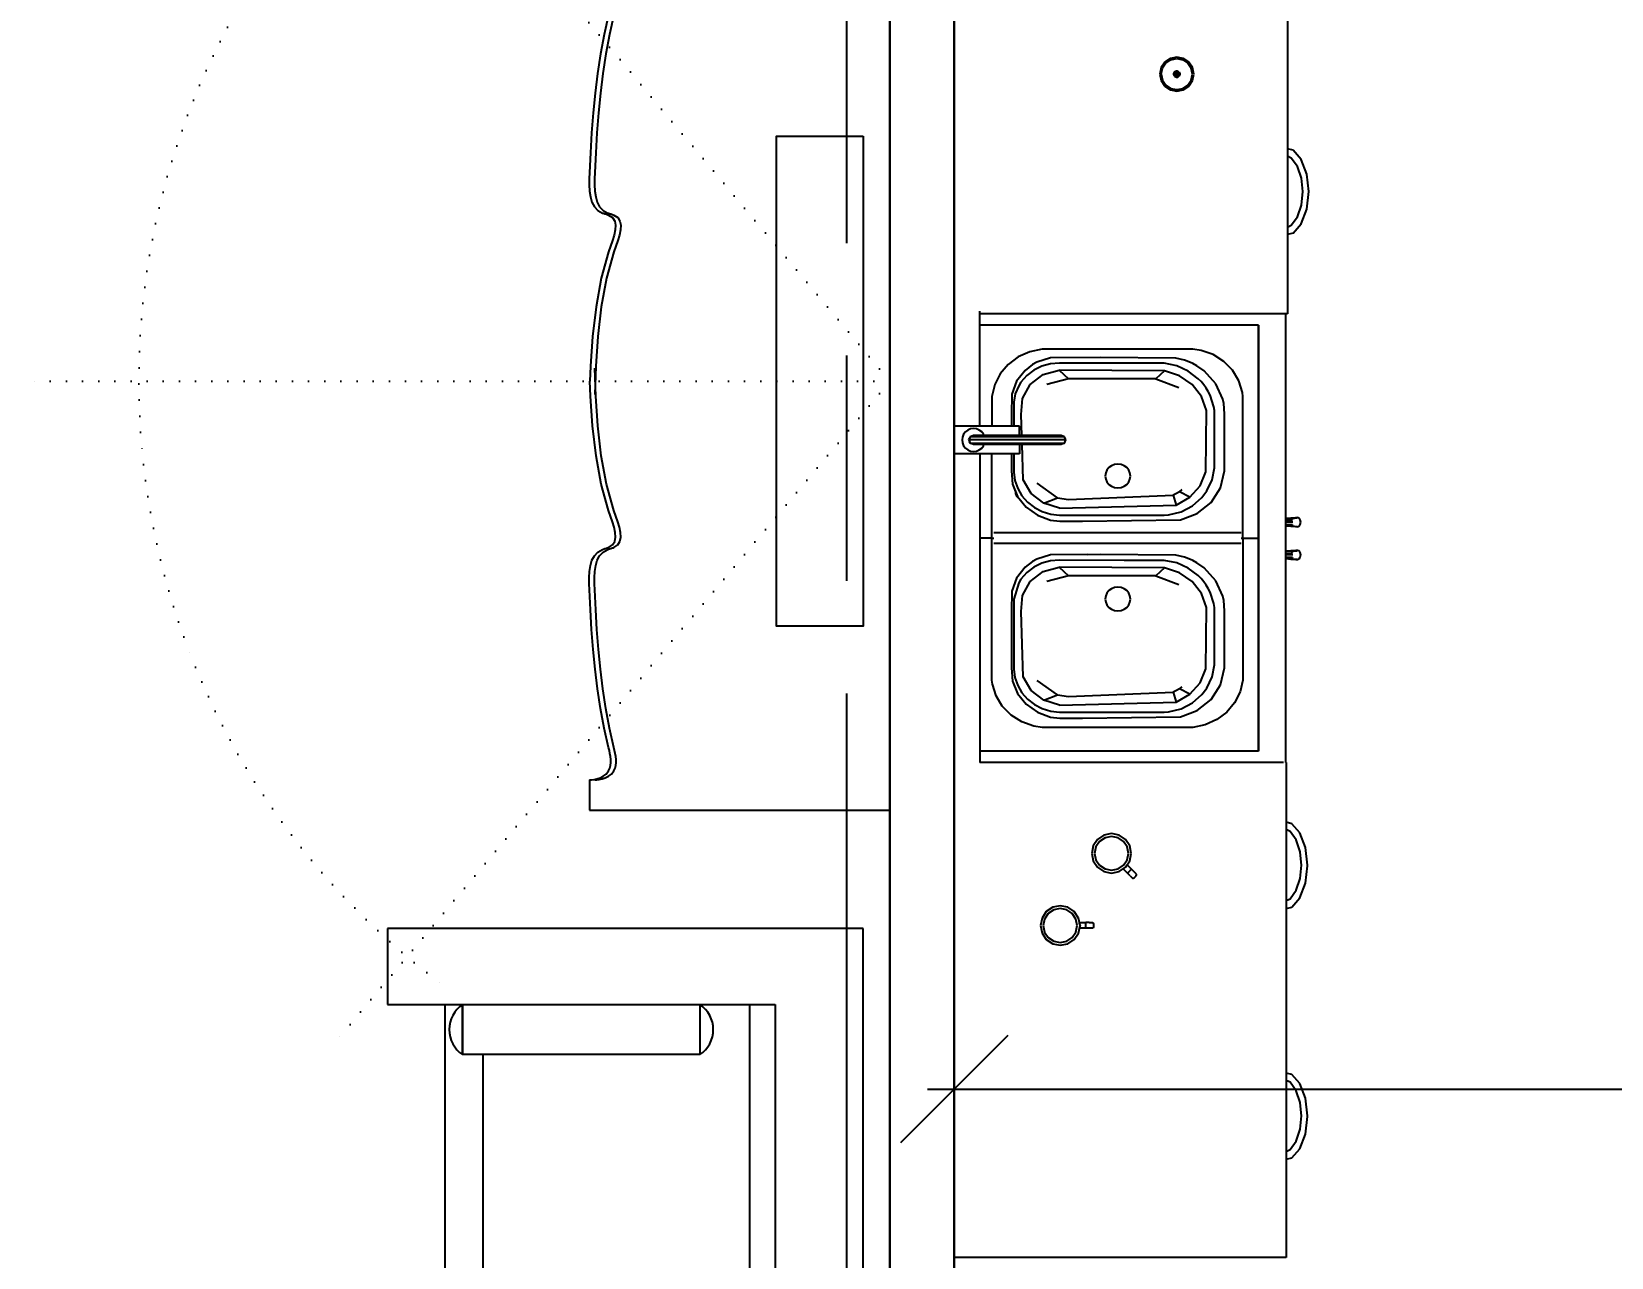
# Model space of a CAD drawing. Header units: inches. Extents: x 2870606 to 3671143, y -733551 to -473558.
# Drawn here: x 3428325 to 3431270, y -516503 to -514218 of the extents above; entities that cross this region are included whole.
import ezdxf

# ---------------------------------------------------------------- set-up
doc = ezdxf.new("R2010")
doc.units = ezdxf.units.IN
doc.header["$MEASUREMENT"] = 0
for name, pattern in [('ACAD_ISO07W100', [3, 0, -3]), ('ACAD_ISO08W100', [36, 24, -3, 6, -3]), ('NIEIOIAY', [0])]:
    doc.linetypes.add(name, pattern=pattern)
doc.styles.add('J~stule', font='dutch.ttf')
doc.dimstyles.new('J~style', dxfattribs={"dimscale": 100, "dimtxt": 2.5, "dimasz": 2, "dimexe": 0.55, "dimexo": 0.725, "dimtad": 1, "dimdec": 0, "dimdsep": 46, "dimtxsty": 'J~stule', "dimblk": 'OBLIQUE', "dimcen": 2, "dimdle": 0.5, "dimadec": 0, "dimazin": 0, "dimtfac": 1, "dimtdec": 0, "dimtmove": 0, "dimatfit": 3, "dimfxl": 1, "dimarcsym": 0})

# ---------------------------------------------------------------- blocks, each defined once
blk = doc.blocks.new('TJT6YIOK56IKJ6')
for p, q in [((2821864.4, 172822.9), (2821722.8, 172822.9)), ((2821722.8, 171936.4), (2821722.8, 172822.9)), ((2821864.4, 172100.5), (2821864.4, 172822.9)), ((2823864.1, 172822.9), (2823864.1, 172100.5)), ((2824005.7, 172822.9), (2823864.1, 172822.9)), ((2824005.7, 171936.4), (2824005.7, 172822.9)), ((2822837.5, 172716.3), (2821864.4, 172716.3)), ((2822364.2, 172716.3), (2822364.2, 172100.5)), ((2823864.1, 172716.3), (2822837.5, 172716.3)), ((2822864.2, 172716.3), (2822864.2, 172100.5)), ((2823364.2, 172716.3), (2823364.2, 172100.5)), ((2823864.1, 172716.3), (2823864.1, 172147.2)), ((2821957.7, 172682.9), (2821864.4, 172682.9)), ((2821864.4, 172682.9), (2821957.7, 172682.9)), ((2821957.7, 172240.5), (2821957.7, 172682.9)), ((2823864.1, 172682.9), (2823770.8, 172682.9)), ((2823770.8, 172682.9), (2823864.1, 172682.9)), ((2823770.8, 172240.5), (2823770.8, 172682.9)), ((2821957.7, 172644.9), (2823770.8, 172644.9)), ((2821864.4, 172240.5), (2821957.7, 172240.5)), ((2823864.1, 172240.5), (2823770.8, 172240.5)), ((2821864.4, 172147.2), (2823864.1, 172147.2)), ((2821864.4, 172147.2), (2823864.1, 172147.2)), ((2823864.1, 172100.5), (2821864.4, 172100.5)), ((2821722.8, 171936.4), (2824005.7, 171936.4))]:
    blk.add_line(p, q)
for centre, start, end in [((2821911, 172651.7), 33.8222, 146.1778), ((2823817.5, 172651.7), 33.8222, 146.1778), ((2821911, 172271.8), 213.8222, 326.1778), ((2823817.5, 172271.8), 213.8222, 326.1778)]:
    blk.add_arc(centre, 56.2, start, end)
blk = doc.blocks.new('chdhdgh')
at = {"linetype": 'ACAD_ISO07W100', "ltscale": 10}
for q in [(2557763.6, -523234.7), (2558335.1, -524460.4), (2557763.6, -525686)]:
    blk.add_line((2556735.1, -524460.4), q, dxfattribs=at)
at = {"linetype": 'NIEIOIAY'}
for p, q in [((2557295.1, -523660.4), (2556735.1, -523660.4)), ((2557295.1, -523660.4), (2556735.1, -523660.4)), ((2556735.1, -523660.4), (2556735.1, -525260.4)), ((2557295.1, -523717.3), (2557295.1, -523660.4)), ((2557295.1, -523717.3), (2557295.1, -523660.4))]:
    blk.add_line(p, q, dxfattribs=at)
at = {"linetype": 'Continuous'}
for p, q in [((2557254.3, -523728), (2557249.7, -523733.8)), ((2557254.3, -523728), (2557249.7, -523733.8)), ((2557259.7, -523723.8), (2557254.3, -523728)), ((2557259.7, -523723.8), (2557254.3, -523728)), ((2557264.1, -523728), (2557259.5, -523733.8)), ((2557264.1, -523728), (2557259.5, -523733.8)), ((2557265.6, -523720.9), (2557259.7, -523723.8)), ((2557265.6, -523720.9), (2557259.7, -523723.8)), ((2557269.6, -523723.8), (2557264.1, -523728)), ((2557269.6, -523723.8), (2557264.1, -523728)), ((2557271.5, -523719), (2557265.6, -523720.9)), ((2557271.5, -523719), (2557265.6, -523720.9)), ((2557275.5, -523720.9), (2557269.6, -523723.8)), ((2557275.5, -523720.9), (2557269.6, -523723.8)), ((2557276.9, -523717.9), (2557271.5, -523719)), ((2557276.9, -523717.9), (2557271.5, -523719)), ((2557281.3, -523719), (2557275.5, -523720.9)), ((2557281.3, -523719), (2557275.5, -523720.9)), ((2557281.3, -523717.4), (2557276.9, -523717.9)), ((2557281.3, -523717.4), (2557276.9, -523717.9)), ((2557284.2, -523717.3), (2557281.3, -523717.4)), ((2557284.2, -523717.3), (2557281.3, -523717.4)), ((2557286.7, -523717.9), (2557281.3, -523719)), ((2557286.7, -523717.9), (2557281.3, -523719)), ((2557285.3, -523717.3), (2557284.2, -523717.3)), ((2557285.3, -523717.3), (2557284.2, -523717.3)), ((2557291.1, -523717.4), (2557286.7, -523717.9)), ((2557291.1, -523717.4), (2557286.7, -523717.9)), ((2557294, -523717.3), (2557291.1, -523717.4)), ((2557294, -523717.3), (2557291.1, -523717.4)), ((2557295.1, -523717.3), (2557294, -523717.3)), ((2557295.1, -523717.3), (2557294, -523717.3)), ((2557245.8, -523744), (2557245.3, -523749.4)), ((2557245.8, -523744), (2557245.3, -523749.4)), ((2557245.3, -523749.4), (2557245.4, -523754.9)), ((2557245.3, -523749.4), (2557245.4, -523754.9)), ((2557245.4, -523754.9), (2557246, -523760.6)), ((2557245.4, -523754.9), (2557246, -523760.6)), ((2557247.3, -523738.7), (2557245.8, -523744)), ((2557247.3, -523738.7), (2557245.8, -523744)), ((2557246, -523760.6), (2557247, -523766.3)), ((2557246, -523760.6), (2557247, -523766.3)), ((2557249.7, -523733.8), (2557247.3, -523738.7)), ((2557249.7, -523733.8), (2557247.3, -523738.7)), ((2557255.7, -523744), (2557255.1, -523749.4)), ((2557255.7, -523744), (2557255.1, -523749.4)), ((2557255.1, -523749.4), (2557255.2, -523754.9)), ((2557255.1, -523749.4), (2557255.2, -523754.9)), ((2557255.2, -523754.9), (2557255.8, -523760.6)), ((2557255.2, -523754.9), (2557255.8, -523760.6)), ((2557257.1, -523738.7), (2557255.7, -523744)), ((2557257.1, -523738.7), (2557255.7, -523744)), ((2557255.8, -523760.6), (2557256.9, -523766.3)), ((2557255.8, -523760.6), (2557256.9, -523766.3)), ((2557259.5, -523733.8), (2557257.1, -523738.7)), ((2557259.5, -523733.8), (2557257.1, -523738.7)), ((2557247, -523766.3), (2557248.3, -523772)), ((2557247, -523766.3), (2557248.3, -523772)), ((2557248.3, -523772), (2557249.7, -523777.6)), ((2557248.3, -523772), (2557249.7, -523777.6)), ((2557249.7, -523777.6), (2557257.7, -523813.8)), ((2557249.7, -523777.6), (2557257.7, -523813.8)), ((2557256.9, -523766.3), (2557258.1, -523772)), ((2557256.9, -523766.3), (2557258.1, -523772)), ((2557258.1, -523772), (2557259.5, -523777.6)), ((2557258.1, -523772), (2557259.5, -523777.6)), ((2557259.5, -523777.6), (2557267.5, -523813.8)), ((2557259.5, -523777.6), (2557267.5, -523813.8)), ((2557257.7, -523813.8), (2557264.5, -523850.2)), ((2557257.7, -523813.8), (2557264.5, -523850.2)), ((2557267.5, -523813.8), (2557274.3, -523850.2)), ((2557267.5, -523813.8), (2557274.3, -523850.2)), ((2557264.5, -523850.2), (2557270.1, -523886.7)), ((2557264.5, -523850.2), (2557270.1, -523886.7)), ((2557274.3, -523850.2), (2557279.9, -523886.7)), ((2557274.3, -523850.2), (2557279.9, -523886.7)), ((2557270.1, -523886.7), (2557274.7, -523923.5)), ((2557270.1, -523886.7), (2557274.7, -523923.5)), ((2557279.9, -523886.7), (2557284.5, -523923.5)), ((2557279.9, -523886.7), (2557284.5, -523923.5)), ((2557274.7, -523923.5), (2557278.4, -523960.3)), ((2557274.7, -523923.5), (2557278.4, -523960.3)), ((2557284.5, -523923.5), (2557288.3, -523960.3)), ((2557284.5, -523923.5), (2557288.3, -523960.3)), ((2557278.4, -523960.3), (2557281.4, -523997.3)), ((2557278.4, -523960.3), (2557281.4, -523997.3)), ((2557288.3, -523960.3), (2557291.2, -523997.3)), ((2557288.3, -523960.3), (2557291.2, -523997.3)), ((2557281.4, -523997.3), (2557283.6, -524034.3)), ((2557281.4, -523997.3), (2557283.6, -524034.3)), ((2557291.2, -523997.3), (2557293.4, -524034.3)), ((2557291.2, -523997.3), (2557293.4, -524034.3)), ((2557283.6, -524034.3), (2557285.3, -524071.3)), ((2557283.6, -524034.3), (2557285.3, -524071.3)), ((2557293.4, -524034.3), (2557295.1, -524071.3)), ((2557293.4, -524034.3), (2557295.1, -524071.3)), ((2557285.3, -524071.3), (2557285.7, -524082.9)), ((2557285.3, -524071.3), (2557285.7, -524082.9)), ((2557285.7, -524082.9), (2557285.8, -524094.5)), ((2557285.7, -524082.9), (2557285.8, -524094.5)), ((2557295.1, -524071.3), (2557295.5, -524082.9)), ((2557295.1, -524071.3), (2557295.5, -524082.9)), ((2557295.5, -524082.9), (2557295.6, -524094.5)), ((2557295.5, -524082.9), (2557295.6, -524094.5)), ((2557285.2, -524105.9), (2557283.6, -524116.7)), ((2557285.2, -524105.9), (2557283.6, -524116.7)), ((2557285.8, -524094.5), (2557285.2, -524105.9)), ((2557285.8, -524094.5), (2557285.2, -524105.9)), ((2557295, -524105.9), (2557293.4, -524116.7)), ((2557295, -524105.9), (2557293.4, -524116.7)), ((2557295.6, -524094.5), (2557295, -524105.9)), ((2557295.6, -524094.5), (2557295, -524105.9)), ((2557269.6, -524141.9), (2557260.8, -524146.8)), ((2557269.6, -524141.9), (2557260.8, -524146.8)), ((2557276.2, -524135.1), (2557269.6, -524141.9)), ((2557276.2, -524135.1), (2557269.6, -524141.9)), ((2557279.4, -524141.9), (2557270.6, -524146.8)), ((2557279.4, -524141.9), (2557270.6, -524146.8)), ((2557280.7, -524126.5), (2557276.2, -524135.1)), ((2557280.7, -524126.5), (2557276.2, -524135.1)), ((2557286, -524135.1), (2557279.4, -524141.9)), ((2557286, -524135.1), (2557279.4, -524141.9)), ((2557283.6, -524116.7), (2557280.7, -524126.5)), ((2557283.6, -524116.7), (2557280.7, -524126.5)), ((2557290.5, -524126.5), (2557286, -524135.1)), ((2557290.5, -524126.5), (2557286, -524135.1)), ((2557293.4, -524116.7), (2557290.5, -524126.5)), ((2557293.4, -524116.7), (2557290.5, -524126.5)), ((2557238.3, -524161.7), (2557236.8, -524169.5)), ((2557238.3, -524161.7), (2557236.8, -524169.5)), ((2557236.8, -524169.5), (2557237.2, -524178.4)), ((2557236.8, -524169.5), (2557237.2, -524178.4)), ((2557242.5, -524155.3), (2557238.3, -524161.7)), ((2557242.5, -524155.3), (2557238.3, -524161.7)), ((2557249.7, -524150.6), (2557242.5, -524155.3)), ((2557249.7, -524150.6), (2557242.5, -524155.3)), ((2557248.1, -524161.7), (2557246.6, -524169.5)), ((2557248.1, -524161.7), (2557246.6, -524169.5)), ((2557246.6, -524169.5), (2557247.1, -524178.4)), ((2557246.6, -524169.5), (2557247.1, -524178.4)), ((2557252.3, -524155.3), (2557248.1, -524161.7)), ((2557252.3, -524155.3), (2557248.1, -524161.7)), ((2557251, -524150), (2557249.7, -524150.6)), ((2557251, -524150), (2557249.7, -524150.6)), ((2557252.4, -524149.5), (2557251, -524150)), ((2557252.4, -524149.5), (2557251, -524150)), ((2557259.5, -524150.6), (2557252.3, -524155.3)), ((2557259.5, -524150.6), (2557252.3, -524155.3)), ((2557253.8, -524149.1), (2557252.4, -524149.5)), ((2557253.8, -524149.1), (2557252.4, -524149.5)), ((2557255.2, -524148.6), (2557253.8, -524149.1)), ((2557255.2, -524148.6), (2557253.8, -524149.1)), ((2557256.6, -524148.2), (2557255.2, -524148.6)), ((2557256.6, -524148.2), (2557255.2, -524148.6)), ((2557258, -524147.7), (2557256.6, -524148.2)), ((2557258, -524147.7), (2557256.6, -524148.2)), ((2557259.4, -524147.3), (2557258, -524147.7)), ((2557259.4, -524147.3), (2557258, -524147.7)), ((2557260.8, -524146.8), (2557259.4, -524147.3)), ((2557260.8, -524146.8), (2557259.4, -524147.3)), ((2557260.9, -524150), (2557259.5, -524150.6)), ((2557260.9, -524150), (2557259.5, -524150.6)), ((2557262.2, -524149.5), (2557260.9, -524150)), ((2557262.2, -524149.5), (2557260.9, -524150)), ((2557263.6, -524149.1), (2557262.2, -524149.5)), ((2557263.6, -524149.1), (2557262.2, -524149.5)), ((2557265, -524148.6), (2557263.6, -524149.1)), ((2557265, -524148.6), (2557263.6, -524149.1)), ((2557266.4, -524148.2), (2557265, -524148.6)), ((2557266.4, -524148.2), (2557265, -524148.6)), ((2557267.8, -524147.7), (2557266.4, -524148.2)), ((2557267.8, -524147.7), (2557266.4, -524148.2)), ((2557269.2, -524147.3), (2557267.8, -524147.7)), ((2557269.2, -524147.3), (2557267.8, -524147.7)), ((2557270.6, -524146.8), (2557269.2, -524147.3)), ((2557270.6, -524146.8), (2557269.2, -524147.3)), ((2557237.2, -524178.4), (2557239.3, -524188.2)), ((2557237.2, -524178.4), (2557239.3, -524188.2)), ((2557239.3, -524188.2), (2557242.4, -524198.4)), ((2557239.3, -524188.2), (2557242.4, -524198.4)), ((2557242.4, -524198.4), (2557246, -524208.8)), ((2557242.4, -524198.4), (2557246, -524208.8)), ((2557247.1, -524178.4), (2557249.1, -524188.2)), ((2557247.1, -524178.4), (2557249.1, -524188.2)), ((2557249.1, -524188.2), (2557252.2, -524198.4)), ((2557249.1, -524188.2), (2557252.2, -524198.4)), ((2557252.2, -524198.4), (2557255.8, -524208.8)), ((2557252.2, -524198.4), (2557255.8, -524208.8)), ((2557246, -524208.8), (2557249.7, -524219.1)), ((2557246, -524208.8), (2557249.7, -524219.1)), ((2557249.7, -524219.1), (2557263.4, -524268.2)), ((2557249.7, -524219.1), (2557263.4, -524268.2)), ((2557255.8, -524208.8), (2557259.5, -524219.1)), ((2557255.8, -524208.8), (2557259.5, -524219.1)), ((2557259.5, -524219.1), (2557273.2, -524268.2)), ((2557259.5, -524219.1), (2557273.2, -524268.2)), ((2557263.4, -524268.2), (2557273.1, -524321.5)), ((2557263.4, -524268.2), (2557273.1, -524321.5)), ((2557273.2, -524268.2), (2557282.9, -524321.5)), ((2557273.2, -524268.2), (2557282.9, -524321.5)), ((2557273.1, -524321.5), (2557279.6, -524377)), ((2557273.1, -524321.5), (2557279.6, -524377)), ((2557282.9, -524321.5), (2557289.4, -524377)), ((2557282.9, -524321.5), (2557289.4, -524377)), ((2557279.6, -524377), (2557283.4, -524432.2)), ((2557279.6, -524377), (2557283.4, -524432.2)), ((2557289.4, -524377), (2557293.2, -524432.2)), ((2557289.4, -524377), (2557293.2, -524432.2)), ((2557283.4, -524432.2), (2557285.2, -524484.9)), ((2557283.4, -524432.2), (2557285.2, -524484.9)), ((2557283.4, -524488.5), (2557285.2, -524435.8)), ((2557283.4, -524488.5), (2557285.2, -524435.8)), ((2557293.2, -524432.2), (2557294.2, -524460.4)), ((2557293.2, -524432.2), (2557294.2, -524460.4)), ((2557293.2, -524488.5), (2557294.2, -524460.4)), ((2557293.2, -524488.5), (2557294.2, -524460.4)), ((2557279.6, -524543.8), (2557283.4, -524488.5)), ((2557279.6, -524543.8), (2557283.4, -524488.5)), ((2557289.4, -524543.8), (2557293.2, -524488.5)), ((2557289.4, -524543.8), (2557293.2, -524488.5)), ((2557273.1, -524599.2), (2557279.6, -524543.8)), ((2557273.1, -524599.2), (2557279.6, -524543.8)), ((2557282.9, -524599.2), (2557289.4, -524543.8)), ((2557282.9, -524599.2), (2557289.4, -524543.8)), ((2557263.4, -524652.6), (2557273.1, -524599.2)), ((2557263.4, -524652.6), (2557273.1, -524599.2)), ((2557273.2, -524652.6), (2557282.9, -524599.2)), ((2557273.2, -524652.6), (2557282.9, -524599.2)), ((2557249.7, -524701.6), (2557263.4, -524652.6)), ((2557249.7, -524701.6), (2557263.4, -524652.6)), ((2557259.5, -524701.6), (2557273.2, -524652.6)), ((2557259.5, -524701.6), (2557273.2, -524652.6)), ((2557246, -524711.9), (2557249.7, -524701.6)), ((2557246, -524711.9), (2557249.7, -524701.6)), ((2557255.8, -524711.9), (2557259.5, -524701.6)), ((2557255.8, -524711.9), (2557259.5, -524701.6)), ((2557237.2, -524742.3), (2557239.3, -524732.6)), ((2557237.2, -524742.3), (2557239.3, -524732.6)), ((2557239.3, -524732.6), (2557242.4, -524722.4)), ((2557239.3, -524732.6), (2557242.4, -524722.4)), ((2557242.4, -524722.4), (2557246, -524711.9)), ((2557242.4, -524722.4), (2557246, -524711.9)), ((2557247.1, -524742.3), (2557249.1, -524732.6)), ((2557247.1, -524742.3), (2557249.1, -524732.6)), ((2557249.1, -524732.6), (2557252.2, -524722.4)), ((2557249.1, -524732.6), (2557252.2, -524722.4)), ((2557252.2, -524722.4), (2557255.8, -524711.9)), ((2557252.2, -524722.4), (2557255.8, -524711.9)), ((2557236.8, -524751.2), (2557237.2, -524742.3)), ((2557236.8, -524751.2), (2557237.2, -524742.3)), ((2557238.3, -524759), (2557236.8, -524751.2)), ((2557238.3, -524759), (2557236.8, -524751.2)), ((2557242.5, -524765.5), (2557238.3, -524759)), ((2557242.5, -524765.5), (2557238.3, -524759)), ((2557246.6, -524751.2), (2557247.1, -524742.3)), ((2557246.6, -524751.2), (2557247.1, -524742.3)), ((2557248.1, -524759), (2557246.6, -524751.2)), ((2557248.1, -524759), (2557246.6, -524751.2)), ((2557252.3, -524765.5), (2557248.1, -524759)), ((2557252.3, -524765.5), (2557248.1, -524759)), ((2557249.7, -524770.2), (2557242.5, -524765.5)), ((2557249.7, -524770.2), (2557242.5, -524765.5)), ((2557251, -524770.7), (2557249.7, -524770.2)), ((2557251, -524770.7), (2557249.7, -524770.2)), ((2557252.4, -524771.2), (2557251, -524770.7)), ((2557252.4, -524771.2), (2557251, -524770.7)), ((2557259.5, -524770.2), (2557252.3, -524765.5)), ((2557259.5, -524770.2), (2557252.3, -524765.5)), ((2557253.8, -524771.7), (2557252.4, -524771.2)), ((2557253.8, -524771.7), (2557252.4, -524771.2)), ((2557255.2, -524772.1), (2557253.8, -524771.7)), ((2557255.2, -524772.1), (2557253.8, -524771.7)), ((2557256.6, -524772.6), (2557255.2, -524772.1)), ((2557256.6, -524772.6), (2557255.2, -524772.1)), ((2557258, -524773), (2557256.6, -524772.6)), ((2557258, -524773), (2557256.6, -524772.6)), ((2557259.4, -524773.5), (2557258, -524773)), ((2557259.4, -524773.5), (2557258, -524773)), ((2557260.8, -524773.9), (2557259.4, -524773.5)), ((2557260.8, -524773.9), (2557259.4, -524773.5)), ((2557260.9, -524770.7), (2557259.5, -524770.2)), ((2557260.9, -524770.7), (2557259.5, -524770.2)), ((2557269.6, -524778.8), (2557260.8, -524773.9)), ((2557269.6, -524778.8), (2557260.8, -524773.9)), ((2557262.2, -524771.2), (2557260.9, -524770.7)), ((2557262.2, -524771.2), (2557260.9, -524770.7)), ((2557263.6, -524771.7), (2557262.2, -524771.2)), ((2557263.6, -524771.7), (2557262.2, -524771.2)), ((2557265, -524772.1), (2557263.6, -524771.7)), ((2557265, -524772.1), (2557263.6, -524771.7)), ((2557266.4, -524772.6), (2557265, -524772.1)), ((2557266.4, -524772.6), (2557265, -524772.1)), ((2557267.8, -524773), (2557266.4, -524772.6)), ((2557267.8, -524773), (2557266.4, -524772.6)), ((2557269.2, -524773.5), (2557267.8, -524773)), ((2557269.2, -524773.5), (2557267.8, -524773)), ((2557270.6, -524773.9), (2557269.2, -524773.5)), ((2557270.6, -524773.9), (2557269.2, -524773.5)), ((2557276.2, -524785.7), (2557269.6, -524778.8)), ((2557276.2, -524785.7), (2557269.6, -524778.8)), ((2557279.4, -524778.8), (2557270.6, -524773.9)), ((2557279.4, -524778.8), (2557270.6, -524773.9)), ((2557280.7, -524794.2), (2557276.2, -524785.7)), ((2557280.7, -524794.2), (2557276.2, -524785.7)), ((2557286, -524785.7), (2557279.4, -524778.8)), ((2557286, -524785.7), (2557279.4, -524778.8)), ((2557290.5, -524794.2), (2557286, -524785.7)), ((2557290.5, -524794.2), (2557286, -524785.7)), ((2557283.6, -524804), (2557280.7, -524794.2)), ((2557283.6, -524804), (2557280.7, -524794.2)), ((2557285.2, -524814.8), (2557283.6, -524804)), ((2557285.2, -524814.8), (2557283.6, -524804)), ((2557285.8, -524826.2), (2557285.2, -524814.8)), ((2557285.8, -524826.2), (2557285.2, -524814.8)), ((2557293.4, -524804), (2557290.5, -524794.2)), ((2557293.4, -524804), (2557290.5, -524794.2)), ((2557295, -524814.8), (2557293.4, -524804)), ((2557295, -524814.8), (2557293.4, -524804)), ((2557295.6, -524826.2), (2557295, -524814.8)), ((2557295.6, -524826.2), (2557295, -524814.8)), ((2557283.6, -524886.4), (2557285.3, -524849.4)), ((2557283.6, -524886.4), (2557285.3, -524849.4)), ((2557285.3, -524849.4), (2557285.7, -524837.8)), ((2557285.3, -524849.4), (2557285.7, -524837.8)), ((2557285.7, -524837.8), (2557285.8, -524826.2)), ((2557285.7, -524837.8), (2557285.8, -524826.2)), ((2557293.4, -524886.4), (2557295.1, -524849.4)), ((2557293.4, -524886.4), (2557295.1, -524849.4)), ((2557295.1, -524849.4), (2557295.5, -524837.8)), ((2557295.1, -524849.4), (2557295.5, -524837.8)), ((2557295.5, -524837.8), (2557295.6, -524826.2)), ((2557295.5, -524837.8), (2557295.6, -524826.2)), ((2557281.4, -524923.5), (2557283.6, -524886.4)), ((2557281.4, -524923.5), (2557283.6, -524886.4)), ((2557291.2, -524923.5), (2557293.4, -524886.4)), ((2557291.2, -524923.5), (2557293.4, -524886.4)), ((2557278.4, -524960.4), (2557281.4, -524923.5)), ((2557278.4, -524960.4), (2557281.4, -524923.5)), ((2557288.3, -524960.4), (2557291.2, -524923.5)), ((2557288.3, -524960.4), (2557291.2, -524923.5)), ((2557274.7, -524997.3), (2557278.4, -524960.4)), ((2557274.7, -524997.3), (2557278.4, -524960.4)), ((2557284.5, -524997.3), (2557288.3, -524960.4)), ((2557284.5, -524997.3), (2557288.3, -524960.4)), ((2557270.1, -525034), (2557274.7, -524997.3)), ((2557270.1, -525034), (2557274.7, -524997.3)), ((2557279.9, -525034), (2557284.5, -524997.3)), ((2557279.9, -525034), (2557284.5, -524997.3)), ((2557264.5, -525070.6), (2557270.1, -525034)), ((2557264.5, -525070.6), (2557270.1, -525034)), ((2557274.3, -525070.6), (2557279.9, -525034)), ((2557274.3, -525070.6), (2557279.9, -525034)), ((2557257.7, -525107), (2557264.5, -525070.6)), ((2557257.7, -525107), (2557264.5, -525070.6)), ((2557267.5, -525107), (2557274.3, -525070.6)), ((2557267.5, -525107), (2557274.3, -525070.6)), ((2557249.7, -525143.1), (2557257.7, -525107)), ((2557249.7, -525143.1), (2557257.7, -525107)), ((2557259.5, -525143.1), (2557267.5, -525107)), ((2557259.5, -525143.1), (2557267.5, -525107))]:
    blk.add_line(p, q, dxfattribs=at)
at = {"linetype": 'ByBlock'}
blk.add_lwpolyline([(2556785.1, -524916.9), (2556785.1, -524003.9), (2556946.2, -524003.9), (2556946.2, -524916.9)], close=True, dxfattribs=at)
at = {"linetype": 'ACAD_ISO07W100', "ltscale": 10}
blk.add_arc((2556735.1, -524460.4), 1400, 305.9998, 54.0002, dxfattribs=at)
blk = doc.blocks.new('dfgtfsdg')
for p, q in [((-21.2, 657.1), (-48.4, 646.7)), ((11.6, 660.8), (-21.2, 657.1)), ((11.6, 649.5), (-13.5, 647)), ((44.5, 657.1), (11.6, 660.8)), ((36.7, 647), (11.6, 649.5)), ((71.7, 646.7), (44.5, 657.1)), ((1234.3, 654.8), (1207.1, 644.4)), ((1267.1, 658.5), (1234.3, 654.8)), ((1268.2, 658.5), (1267.7, 658.4)), ((1301, 654.8), (1268.2, 658.5)), ((1328.3, 644.4), (1301, 654.8)), ((1701.8, 654.8), (1674.5, 644.4)), ((1734.6, 658.5), (1701.8, 654.8)), ((1735.7, 658.5), (1735.2, 658.4)), ((1768.5, 654.8), (1735.7, 658.5)), ((1795.8, 644.4), (1768.5, 654.8)), ((-615.7, 621.2), (239.7, 621.2)), ((-65.6, 631.6), (-68.2, 621.2)), ((-48.4, 646.7), (-65.6, 631.6)), ((-51, 628.3), (-54.6, 621.2)), ((-35.3, 639.6), (-51, 628.3)), ((-13.5, 647), (-35.3, 639.6)), ((58.6, 639.6), (36.7, 647)), ((74.2, 628.3), (58.6, 639.6)), ((88.8, 631.6), (71.7, 646.7)), ((77.8, 621.2), (74.2, 628.3)), ((88.8, 631.6), (91.5, 621.2)), ((239.7, 621.2), (239.7, 47.6)), ((618.6, 639.7), (619.8, 642.5)), ((618.8, 636.6), (618.6, 639.7)), ((619.6, 627.7), (618.8, 636.6)), ((619.6, 627.7), (620.7, 629.5)), ((620.4, 618.4), (619.6, 627.7)), ((619.8, 642.5), (623.2, 644.5)), ((620.7, 629.5), (620, 639.1)), ((623.7, 630.8), (620.7, 629.5)), ((620.7, 629.5), (621.5, 618.4)), ((623.2, 644.5), (627.8, 645.3)), ((624.2, 618.4), (623.7, 630.8)), ((627.8, 645.3), (632.4, 644.5)), ((627.8, 631.3), (627.8, 618.4)), ((631.4, 618.4), (631.9, 630.8)), ((631.9, 630.8), (634.9, 629.5)), ((632.4, 644.5), (635.8, 642.5)), ((634.9, 629.5), (634.1, 618.4)), ((634.9, 629.5), (635.6, 639.1)), ((636, 627.7), (634.9, 629.5)), ((636, 627.7), (635.2, 618.4)), ((635.8, 642.5), (637, 639.7)), ((636.8, 636.6), (636, 627.7)), ((637, 639.7), (636.8, 636.6)), ((679.7, 639.7), (680.9, 642.5)), ((679.9, 636.6), (679.7, 639.7)), ((680.7, 627.7), (679.9, 636.6)), ((680.7, 627.7), (681.8, 629.5)), ((681.5, 618.4), (680.7, 627.7)), ((680.9, 642.5), (684.3, 644.5)), ((681.8, 629.5), (681.1, 639.1)), ((684.8, 630.8), (681.8, 629.5)), ((681.8, 629.5), (682.6, 618.4)), ((684.3, 644.5), (688.9, 645.3)), ((685.3, 618.4), (684.8, 630.8)), ((688.9, 645.3), (693.5, 644.5)), ((688.9, 631.3), (688.9, 618.4)), ((692.5, 618.4), (693, 630.8)), ((693, 630.8), (696, 629.5)), ((693.5, 644.5), (696.8, 642.5)), ((696, 629.5), (695.2, 618.4)), ((696, 629.5), (696.6, 639.1)), ((697.1, 627.7), (696, 629.5)), ((697.1, 627.7), (696.2, 618.4)), ((696.8, 642.5), (698.1, 639.7)), ((697.8, 636.6), (697.1, 627.7)), ((698.1, 639.7), (697.8, 636.6)), ((1075.7, 618.9), (1998.5, 618.9)), ((1189.9, 629.3), (1187.3, 618.9)), ((1207.1, 644.4), (1189.9, 629.3)), ((1204.5, 626), (1200.9, 618.9)), ((1220.2, 637.3), (1204.5, 626)), ((1242.1, 644.7), (1220.2, 637.3)), ((1267.1, 647.2), (1242.1, 644.7)), ((1267.7, 647.2), (1243.1, 644.7)), ((1292.2, 644.7), (1267.1, 647.2)), ((1314.1, 637.3), (1292.2, 644.7)), ((1329.8, 626), (1314.1, 637.3)), ((1345.4, 629.3), (1328.3, 644.4)), ((1333.4, 618.9), (1329.8, 626)), ((1348.1, 618.9), (1345.4, 629.3)), ((1657.4, 629.3), (1654.8, 618.9)), ((1674.5, 644.4), (1657.4, 629.3)), ((1672, 626), (1668.4, 618.9)), ((1687.7, 637.3), (1672, 626)), ((1709.5, 644.7), (1687.7, 637.3)), ((1734.6, 647.2), (1709.5, 644.7)), ((1735.2, 647.2), (1710.6, 644.7)), ((1759.7, 644.7), (1734.6, 647.2)), ((1781.6, 637.3), (1759.7, 644.7)), ((1797.3, 626), (1781.6, 637.3)), ((1812.9, 629.3), (1795.8, 644.4)), ((1800.9, 618.9), (1797.3, 626)), ((1815.6, 618.9), (1812.9, 629.3)), ((1998.5, 618.9), (1998.5, 0)), ((1998.5, 618.9), (1998.5, 613.6)), ((1075.7, 618.4), (239.7, 618.4)), ((1075.7, 613.7), (1075.7, 47.6)), ((260.5, 567.3), (260.5, 47.6)), ((260.5, 567.3), (658, 567.3)), ((667.5, 567.3), (260.5, 567.3)), ((1054.6, 567.3), (647.7, 567.3)), ((657.6, 567.3), (1054.6, 567.3)), ((658, 567.3), (658, 534.6)), ((1054.6, 567.3), (1054.6, 47.6)), ((364.2, 530.5), (344.5, 518.8)), ((385.8, 537.1), (364.2, 530.5)), ((393.3, 538.1), (385.8, 537.1)), ((658, 538.1), (393.3, 538.1)), ((647.7, 534.6), (647.7, 73.8)), ((657.6, 538.1), (671.2, 538.1)), ((667.5, 534.6), (667.5, 73.8)), ((671.2, 538.1), (922.3, 538.1)), ((922.3, 538.1), (944.2, 532.9)), ((944.2, 532.9), (964.5, 522.7)), ((328, 502.5), (315.4, 482.7)), ((344.5, 518.8), (328, 502.5)), ((398.8, 500.8), (369.7, 487.5)), ((406.5, 502.6), (398.8, 500.8)), ((425.8, 503.9), (406.5, 502.6)), ((532.2, 503.9), (425.8, 503.9)), ((563.5, 496.5), (532.2, 503.9)), ((766, 500.8), (736.9, 487.5)), ((773.8, 502.6), (766, 500.8)), ((793, 503.9), (773.8, 502.6)), ((899.5, 503.9), (793, 503.9)), ((930.8, 496.5), (899.5, 503.9)), ((964.5, 522.7), (982, 507.9)), ((982, 507.9), (996, 489.2)), ((315.4, 482.7), (307.5, 460.3)), ((369.7, 487.5), (345.7, 465.6)), ((384.3, 473.5), (377.8, 469.5)), ((391.1, 476.9), (384.3, 473.5)), ((412.5, 483.8), (391.1, 476.9)), ((419.9, 484.9), (412.5, 483.8)), ((526.7, 484.9), (419.9, 484.9)), ((549, 480.7), (526.7, 484.9)), ((569.7, 470.9), (549, 480.7)), ((591, 479), (563.5, 496.5)), ((611.8, 453.1), (591, 479)), ((736.9, 487.5), (712.9, 465.6)), ((751.6, 473.5), (745.1, 469.5)), ((758.3, 476.9), (751.6, 473.5)), ((779.7, 483.8), (758.3, 476.9)), ((787.2, 484.9), (779.7, 483.8)), ((894, 484.9), (787.2, 484.9)), ((916.3, 480.7), (894, 484.9)), ((937, 470.9), (916.3, 480.7)), ((958.3, 479), (930.8, 496.5)), ((979, 453.1), (958.3, 479)), ((996, 489.2), (1005.7, 467.8)), ((-219.6, 444.1), (-229.8, 437.2)), ((-207.5, 446.5), (-219.6, 444.1)), ((-207.5, 443.9), (-218.6, 441.6)), ((-195.4, 444.1), (-207.5, 446.5)), ((-196.4, 441.6), (-207.5, 443.9)), ((-185.1, 437.2), (-195.4, 444.1)), ((307.5, 460.3), (305.1, 444.5)), ((305.1, 444.5), (305.1, 163.9)), ((332.3, 444.6), (328.8, 437)), ((336.2, 452), (332.3, 444.6)), ((345.7, 465.6), (336.2, 452)), ((360.3, 454.7), (346.3, 436.1)), ((371.1, 443.2), (354.7, 419.6)), ((365.7, 460.1), (360.3, 454.7)), ((371.6, 465), (365.7, 460.1)), ((393.4, 460.6), (371.1, 443.2)), ((377.8, 469.5), (371.6, 465)), ((419.5, 470.1), (393.4, 460.6)), ((534.1, 469.2), (419.5, 470.1)), ((560.1, 458.2), (534.1, 469.2)), ((581.4, 439), (560.1, 458.2)), ((582, 461.5), (569.7, 470.9)), ((597.4, 443.8), (582, 461.5)), ((608.3, 422.7), (597.4, 443.8)), ((623.6, 421.5), (611.8, 453.1)), ((699.5, 444.6), (696.1, 437)), ((703.5, 452), (699.5, 444.6)), ((712.9, 465.6), (703.5, 452)), ((708.1, 458.6), (708, 458.5)), ((727.5, 454.7), (713.6, 436.1)), ((738.4, 443.2), (722, 419.6)), ((733, 460.1), (727.5, 454.7)), ((738.9, 465), (733, 460.1)), ((760.6, 460.6), (738.4, 443.2)), ((745.1, 469.5), (738.9, 465)), ((786.7, 470.1), (760.6, 460.6)), ((901.4, 469.2), (786.7, 470.1)), ((927.4, 458.2), (901.4, 469.2)), ((948.7, 439), (927.4, 458.2)), ((949.3, 461.5), (937, 470.9)), ((964.7, 443.8), (949.3, 461.5)), ((975.6, 422.7), (964.7, 443.8)), ((990.9, 421.5), (979, 453.1)), ((1005.7, 467.8), (1010.5, 444.5)), ((1010.5, 444.5), (1010.5, 163.9)), ((-236.7, 427), (-239.1, 414.9)), ((-239.1, 414.9), (-236.7, 402.8)), ((-229.8, 437.2), (-236.7, 427)), ((-236.5, 414.9), (-234.3, 426)), ((-234.3, 403.8), (-236.5, 414.9)), ((-234.3, 426), (-228, 435.4)), ((-228, 435.4), (-218.6, 441.6)), ((-207.5, 414.9), (-214.8, 414.9)), ((-207.5, 414.9), (-214.2, 417.6)), ((-214.2, 412.1), (-207.5, 414.9)), ((-207.5, 414.9), (-212.6, 420)), ((-207.5, 414.9), (-212.6, 409.7)), ((-207.5, 414.9), (-210.3, 421.6)), ((-210.3, 408.1), (-207.5, 414.9)), ((-207.5, 422.2), (-207.5, 414.9)), ((-204.7, 421.6), (-207.5, 414.9)), ((-202.3, 420), (-207.5, 414.9)), ((-200.7, 417.6), (-207.5, 414.9)), ((-207.5, 414.9), (-207.5, 407.6)), ((-207.5, 414.9), (-204.7, 408.1)), ((-207.5, 414.9), (-202.3, 409.7)), ((-207.5, 414.9), (-200.7, 412.1)), ((-207.5, 414.9), (-200.2, 414.9)), ((-187, 435.4), (-196.4, 441.6)), ((-180.7, 426), (-187, 435.4)), ((-178.3, 427), (-185.1, 437.2)), ((-178.5, 414.9), (-180.7, 426)), ((-180.7, 403.8), (-178.5, 414.9)), ((-175.9, 414.9), (-178.3, 427)), ((-178.3, 402.8), (-175.9, 414.9)), ((321.9, 412.9), (320.7, 272.2)), ((325.9, 429.2), (321.9, 412.9)), ((328.8, 437), (325.9, 429.2)), ((336.6, 414.7), (331.7, 391.5)), ((346.3, 436.1), (336.6, 414.7)), ((354.7, 419.6), (345.7, 391.9)), ((360.8, 376), (376.5, 418.7)), ((571.1, 419.7), (567.2, 425)), ((581.4, 439), (571.1, 419.7)), ((571.1, 419.7), (574.6, 414.1)), ((574.6, 414.1), (577.7, 408.2)), ((577.7, 408.2), (595.9, 413.5)), ((595.9, 413.5), (581.4, 439)), ((601.4, 196), (595.9, 413.5)), ((614.1, 399.5), (608.3, 422.7)), ((625.8, 239.1), (623.6, 421.5)), ((689.2, 412.9), (688, 272.2)), ((693.2, 429.2), (689.2, 412.9)), ((696.1, 437), (693.2, 429.2)), ((703.9, 414.7), (699, 391.5)), ((713.6, 436.1), (703.9, 414.7)), ((722, 419.6), (712.9, 391.9)), ((728.1, 376), (743.8, 418.7)), ((938.4, 419.7), (934.5, 425)), ((948.7, 439), (938.4, 419.7)), ((938.4, 419.7), (941.9, 414.1)), ((941.9, 414.1), (944.9, 408.2)), ((944.9, 408.2), (963.1, 413.5)), ((963.1, 413.5), (948.7, 439)), ((968.7, 196), (963.1, 413.5)), ((981.4, 399.5), (975.6, 422.7)), ((993.1, 239.1), (990.9, 421.5)), ((-236.7, 402.8), (-229.8, 392.5)), ((-228, 394.3), (-234.3, 403.8)), ((-229.8, 392.5), (-219.6, 385.6)), ((-228, 394.3), (-218.6, 388.1)), ((-219.6, 385.6), (-207.5, 383.2)), ((-207.5, 385.9), (-218.6, 388.1)), ((-207.5, 385.9), (-196.4, 388.1)), ((-207.5, 383.2), (-195.4, 385.6)), ((-196.4, 388.1), (-187, 394.3)), ((-195.4, 385.6), (-185.1, 392.5)), ((-187, 394.3), (-180.7, 403.8)), ((-185.1, 392.5), (-178.3, 402.8)), ((331.7, 391.5), (331.7, 316.9)), ((345.7, 391.9), (344.4, 195.7)), ((345.7, 391.9), (360.8, 376)), ((585.8, 213), (577.7, 408.2)), ((614.8, 391.5), (614.1, 399.5)), ((614.9, 196.2), (614.8, 391.5)), ((699, 391.5), (699, 316.9)), ((712.9, 391.9), (711.6, 195.7)), ((712.9, 391.9), (728.1, 376)), ((953, 213), (944.9, 408.2)), ((982.1, 391.5), (981.4, 399.5)), ((982.2, 196.2), (982.1, 391.5)), ((360.8, 376), (360.8, 219.9)), ((728.1, 376), (728.1, 219.9)), ((530.8, 325.2), (526.2, 321.5)), ((536.1, 327.6), (530.8, 325.2)), ((541.9, 328.4), (536.1, 327.6)), ((547.6, 327.6), (541.9, 328.4)), ((552.9, 325.2), (547.6, 327.6)), ((557.5, 321.5), (552.9, 325.2)), ((760.1, 325.2), (755.5, 321.5)), ((765.4, 327.6), (760.1, 325.2)), ((771.1, 328.4), (765.4, 327.6)), ((776.9, 327.6), (771.1, 328.4)), ((782.2, 325.2), (776.9, 327.6)), ((786.8, 321.5), (782.2, 325.2)), ((1231.1, 327.2), (1219.2, 319.3)), ((1245.2, 330), (1231.1, 327.2)), ((1245.2, 324.8), (1233.1, 322.4)), ((1259.3, 327.2), (1245.2, 330)), ((1257.3, 322.4), (1245.2, 324.8)), ((1271.2, 319.3), (1259.3, 327.2)), ((1270.3, 326), (1266.9, 322.6)), ((1275, 330.6), (1270.3, 326)), ((1279.6, 335.3), (1275, 330.6)), ((1275, 330.6), (1275.5, 330.1)), ((1276.8, 328.8), (1275.5, 330.1)), ((1278.7, 326.9), (1276.8, 328.8)), ((1280.5, 325.1), (1278.7, 326.9)), ((1283, 338.7), (1279.6, 335.3)), ((1281.9, 323.7), (1280.5, 325.1)), ((1287, 327.9), (1282.4, 323.2)), ((1284.3, 340), (1283, 338.7)), ((1285.2, 339.9), (1284.3, 340)), ((1286.9, 338.9), (1285.2, 339.9)), ((1288.9, 337.2), (1286.9, 338.9)), ((1287, 327.9), (1290.4, 331.3)), ((1290.6, 335.2), (1288.9, 337.2)), ((1290.4, 331.3), (1291.7, 332.5)), ((1291.7, 333.5), (1290.6, 335.2)), ((1291.7, 332.5), (1291.7, 333.5)), ((331.7, 316.9), (331.2, 196.1)), ((520.5, 311), (519.8, 305)), ((519.8, 305), (520.5, 298.9)), ((522.7, 316.7), (520.5, 311)), ((520.5, 298.9), (522.7, 293.3)), ((526.2, 321.5), (522.7, 316.7)), ((561, 316.7), (557.5, 321.5)), ((563.2, 311), (561, 316.7)), ((561, 293.3), (563.2, 298.9)), ((563.9, 305), (563.2, 311)), ((563.2, 298.9), (563.9, 305)), ((699, 316.9), (698.4, 196.1)), ((749.8, 311), (749.1, 305)), ((749.1, 305), (749.8, 298.9)), ((752, 316.7), (749.8, 311)), ((749.8, 298.9), (752, 293.3)), ((755.5, 321.5), (752, 316.7)), ((790.3, 316.7), (786.8, 321.5)), ((792.5, 311), (790.3, 316.7)), ((790.3, 293.3), (792.5, 298.9)), ((793.2, 305), (792.5, 311)), ((792.5, 298.9), (793.2, 305)), ((1211.2, 307.3), (1208.4, 293.2)), ((1219.2, 319.3), (1211.2, 307.3)), ((1216, 305.3), (1213.6, 293.2)), ((1222.9, 315.5), (1216, 305.3)), ((1233.1, 322.4), (1222.9, 315.5)), ((1267.5, 315.5), (1257.3, 322.4)), ((1266.9, 322.6), (1266.6, 322.3)), ((1266.6, 322.3), (1266.7, 322.3)), ((1268.9, 320.8), (1267.3, 321.9)), ((1274.4, 305.3), (1267.5, 315.5)), ((1270, 320.1), (1268.9, 320.8)), ((1279.2, 307.3), (1271.2, 319.3)), ((1273.7, 315.5), (1273, 316.7)), ((1273.9, 315.2), (1273.7, 315.5)), ((1277.7, 318.6), (1274.1, 314.9)), ((1276.8, 293.2), (1274.4, 305.3)), ((1282.4, 323.2), (1277.7, 318.6)), ((1282, 293.2), (1279.2, 307.3)), ((1282.4, 323.2), (1281.9, 323.7)), ((320.7, 272.2), (321.5, 179.2)), ((522.7, 293.3), (526.2, 288.4)), ((526.2, 288.4), (530.8, 284.7)), ((530.8, 284.7), (536.1, 282.3)), ((536.1, 282.3), (541.9, 281.5)), ((541.9, 281.5), (547.6, 282.3)), ((547.6, 282.3), (552.9, 284.7)), ((552.9, 284.7), (557.5, 288.4)), ((557.5, 288.4), (561, 293.3)), ((688, 272.2), (688.8, 179.2)), ((752, 293.3), (755.5, 288.4)), ((755.5, 288.4), (760.1, 284.7)), ((760.1, 284.7), (765.4, 282.3)), ((765.4, 282.3), (771.1, 281.5)), ((771.1, 281.5), (776.9, 282.3)), ((776.9, 282.3), (782.2, 284.7)), ((782.2, 284.7), (786.8, 288.4)), ((786.8, 288.4), (790.3, 293.3)), ((1208.4, 293.2), (1211.2, 279.1)), ((1211.2, 279.1), (1219.2, 267.2)), ((1213.6, 293.2), (1216, 281.1)), ((1216, 281.1), (1222.9, 270.9)), ((1219.2, 267.2), (1231.1, 259.2)), ((1222.9, 270.9), (1233.1, 264)), ((1257.3, 264), (1267.5, 270.9)), ((1259.3, 259.2), (1271.2, 267.2)), ((1267.5, 270.9), (1274.4, 281.1)), ((1271.2, 267.2), (1279.2, 279.1)), ((1274.4, 281.1), (1276.8, 293.2)), ((1279.2, 279.1), (1282, 293.2)), ((625.8, 206), (625.8, 239.1)), ((688.2, 247.5), (687.2, 249.8)), ((993.1, 206), (993.1, 239.1)), ((1231.1, 259.2), (1245.2, 256.4)), ((1233.1, 264), (1245.2, 261.6)), ((1245.2, 261.6), (1257.3, 264)), ((1245.2, 256.4), (1259.3, 259.2)), ((1374.4, 258.3), (1375.1, 258.9)), ((1374.4, 251.7), (1374.4, 258.3)), ((1374.4, 251.7), (1374.4, 245.1)), ((1374.4, 245.1), (1375.1, 245.1)), ((1374.4, 238.5), (1374.4, 245.1)), ((1374.4, 233.4), (1374.4, 238.5)), ((1375.1, 258.9), (1377.1, 259.4)), ((1384.3, 245.1), (1375.1, 245.1)), ((1377.1, 259.4), (1379.7, 259.6)), ((1379.7, 259.6), (1382.3, 259.4)), ((1382.3, 259.4), (1384.3, 258.9)), ((1384.3, 258.9), (1385, 258.3)), ((1385, 245.1), (1384.3, 245.1)), ((1385, 258.3), (1385, 233.4)), ((344.4, 195.7), (360.4, 212.9)), ((360.8, 219.9), (360.4, 212.9)), ((360.4, 212.9), (371.3, 172.8)), ((474.5, 207.9), (468.5, 205.4)), ((474.5, 207.9), (474.5, 194.4)), ((480.6, 205.4), (474.5, 207.9)), ((582.4, 192.6), (585.8, 213)), ((711.6, 195.7), (727.6, 212.9)), ((728.1, 219.9), (727.6, 212.9)), ((727.6, 212.9), (738.6, 172.8)), ((949.7, 192.6), (953, 213)), ((1345.8, 211.7), (1343, 197.6)), ((1353.8, 223.6), (1345.8, 211.7)), ((1350.7, 209.7), (1348.3, 197.6)), ((1357.5, 219.9), (1350.7, 209.7)), ((1365.8, 231.6), (1353.8, 223.6)), ((1367.8, 226.8), (1357.5, 219.9)), ((1379.9, 234.4), (1365.8, 231.6)), ((1379.9, 229.2), (1367.8, 226.8)), ((1374.8, 233.4), (1374.4, 233.4)), ((1377.1, 233.9), (1374.8, 233.4)), ((1374.8, 233.4), (1375.1, 233.5)), ((1378.3, 234.1), (1375.1, 233.5)), ((1379.9, 234.4), (1382.3, 233.9)), ((1394, 231.6), (1379.9, 234.4)), ((1391.9, 226.8), (1379.9, 229.2)), ((1382.3, 233.9), (1383.7, 233.7)), ((1384.7, 233.5), (1384.6, 233.5)), ((1384.7, 233.5), (1384.7, 233.5)), ((1402.2, 219.9), (1391.9, 226.8)), ((1405.9, 223.6), (1394, 231.6)), ((1409, 209.7), (1402.2, 219.9)), ((1413.9, 211.7), (1405.9, 223.6)), ((1411.4, 197.6), (1409, 209.7)), ((1416.7, 197.6), (1413.9, 211.7)), ((321.5, 179.2), (329.8, 153.8)), ((331.2, 196.1), (332.5, 179.3)), ((332.5, 179.3), (336.9, 163.1)), ((352.5, 165.9), (344.4, 195.7)), ((468.5, 205.4), (466, 199.4)), ((466, 199.4), (466, 178)), ((466, 178), (466, 166.9)), ((468.5, 205.4), (468.5, 192.3)), ((468.5, 192.3), (468.5, 182.5)), ((468.5, 182.5), (468.5, 156.8)), ((474.5, 194.4), (474.6, 184.4)), ((474.6, 184.4), (474.6, 157.9)), ((480.6, 205.4), (483.1, 199.4)), ((480.6, 192.3), (480.6, 205.4)), ((480.6, 182.5), (480.6, 192.3)), ((480.6, 156.8), (480.6, 182.5)), ((483.1, 199.4), (483.1, 187.1)), ((483.1, 187.1), (483.1, 178)), ((483.1, 178), (483.1, 154.1)), ((582.4, 192.6), (555.4, 154.6)), ((592.5, 167), (582.4, 192.6)), ((601.4, 196), (592.5, 167)), ((608.1, 164.1), (613, 179.8)), ((613, 179.8), (614.9, 196.2)), ((615, 155.1), (623.9, 179.7)), ((623.9, 179.7), (626, 197.1)), ((626, 197.1), (625.8, 206)), ((688.8, 179.2), (697, 153.8)), ((698.4, 196.1), (699.7, 179.3)), ((699.7, 179.3), (704.1, 163.1)), ((719.8, 165.9), (711.6, 195.7)), ((949.7, 192.6), (922.7, 154.6)), ((959.7, 167), (949.7, 192.6)), ((968.7, 196), (959.7, 167)), ((975.4, 164.1), (980.2, 179.8)), ((980.2, 179.8), (982.2, 196.2)), ((982.3, 155.1), (991.1, 179.7)), ((991.1, 179.7), (993.2, 197.1)), ((993.2, 197.1), (993.1, 206)), ((1343, 197.6), (1345.8, 183.5)), ((1345.8, 183.5), (1353.8, 171.6)), ((1348.3, 197.6), (1350.7, 185.5)), ((1350.7, 185.5), (1357.5, 175.3)), ((1402.2, 175.3), (1409, 185.5)), ((1405.9, 171.6), (1413.9, 183.5)), ((1409, 185.5), (1411.4, 197.6)), ((1413.9, 183.5), (1416.7, 197.6)), ((305.1, 163.9), (310, 140.6)), ((329.8, 153.8), (334.1, 146)), ((336.9, 163.1), (344.3, 148.1)), ((344.3, 148.1), (354.3, 135.1)), ((371.1, 141.8), (352.5, 165.9)), ((466, 166.9), (466, 140)), ((468.5, 156.8), (468.5, 141.7)), ((474.6, 157.9), (474.6, 142.4)), ((480.6, 141.7), (480.6, 156.8)), ((483.1, 154.1), (483.1, 140)), ((592.5, 167), (574.1, 143.4)), ((590.6, 136.8), (600.6, 149.5)), ((600.1, 134), (615, 155.1)), ((600.6, 149.5), (608.1, 164.1)), ((697, 153.8), (701.4, 146)), ((704.1, 163.1), (711.6, 148.1)), ((711.6, 148.1), (721.6, 135.1)), ((738.3, 141.8), (719.8, 165.9)), ((959.7, 167), (941.4, 143.4)), ((957.9, 136.8), (967.8, 149.5)), ((967.4, 134), (982.3, 155.1)), ((967.8, 149.5), (975.4, 164.1)), ((1008.1, 148.1), (1000.2, 125.7)), ((1010.5, 163.9), (1008.1, 148.1)), ((1353.8, 171.6), (1365.8, 163.6)), ((1357.5, 175.3), (1367.8, 168.4)), ((1365.8, 163.6), (1379.9, 160.8)), ((1367.8, 168.4), (1379.9, 166)), ((1379.9, 166), (1391.9, 168.4)), ((1379.9, 160.8), (1394, 163.6)), ((1391.9, 168.4), (1402.2, 175.3)), ((1394, 163.6), (1405.9, 171.6)), ((310, 140.6), (319.6, 119.1)), ((319.6, 119.1), (333.6, 100.5)), ((334.1, 146), (344.8, 132.2)), ((344.8, 132.2), (365.2, 116.3)), ((354.3, 135.1), (366.6, 124.4)), ((366.6, 124.4), (373.5, 120.1)), ((397.1, 127.3), (371.1, 141.8)), ((373.5, 120.1), (388.3, 113.8)), ((427.1, 124.8), (397.1, 127.3)), ((466, 126), (427.1, 124.8)), ((448.9, 121.5), (448.9, 0)), ((449.8, 121.5), (448.9, 121.5)), ((466, 121.5), (449.8, 121.5)), ((466, 140), (466, 125.2)), ((466, 125.2), (466, 110.1)), ((468.5, 141.7), (468.5, 125.8)), ((468.5, 125.8), (468.5, 109.6)), ((474.6, 142.4), (474.6, 126)), ((474.6, 126), (474.6, 109.3)), ((480.6, 125.8), (480.6, 141.7)), ((480.6, 109.6), (480.6, 125.8)), ((483.1, 140), (483.1, 125.2)), ((548.8, 128.7), (483.1, 126.6)), ((483.1, 125.2), (483.1, 110.1)), ((483.1, 121.5), (487.4, 121.5)), ((487.4, 121.5), (492.8, 121.5)), ((492.8, 121.5), (496.8, 121.5)), ((496.8, 121.5), (499.4, 121.5)), ((499.4, 121.5), (500.3, 121.5)), ((500.3, 121.5), (500.3, 0)), ((574.1, 143.4), (548.8, 128.7)), ((550, 113.1), (564.9, 118.2)), ((557, 108.8), (580.2, 118.1)), ((564.9, 118.2), (578.6, 126.2)), ((578.6, 126.2), (590.6, 136.8)), ((580.2, 118.1), (600.1, 134)), ((581.5, 119.1), (580.4, 117.1)), ((580.4, 117.1), (580.8, 118.6)), ((701.4, 146), (712, 132.2)), ((712, 132.2), (732.4, 116.3)), ((721.6, 135.1), (733.9, 124.4)), ((733.9, 124.4), (740.8, 120.1)), ((764.4, 127.3), (738.3, 141.8)), ((740.8, 120.1), (771.2, 110.8)), ((794.4, 124.8), (764.4, 127.3)), ((916.1, 128.7), (794.4, 124.8)), ((941.4, 143.4), (916.1, 128.7)), ((917.3, 113.1), (932.1, 118.2)), ((924.2, 108.8), (947.5, 118.1)), ((932.1, 118.2), (945.9, 126.2)), ((945.9, 126.2), (957.9, 136.8)), ((947.5, 118.1), (967.4, 134)), ((1000.2, 125.7), (987.6, 105.8)), ((333.6, 100.5), (351.2, 85.7)), ((365.2, 116.3), (389.1, 107.5)), ((388.3, 113.8), (403.9, 110.8)), ((389.1, 107.5), (427.9, 106.7)), ((403.9, 110.8), (419.9, 111.1)), ((419.9, 111.1), (448.9, 111.1)), ((427.9, 106.7), (448.9, 106.7)), ((466, 110.1), (466, 95.3)), ((466, 95.3), (466, 68.4)), ((468.5, 109.6), (468.5, 93.6)), ((468.5, 93.6), (468.5, 78.5)), ((474.6, 109.3), (474.6, 93)), ((474.6, 93), (474.6, 77.4)), ((480.6, 93.6), (480.6, 109.6)), ((480.6, 78.5), (480.6, 93.6)), ((483.1, 110.1), (483.1, 95.3)), ((483.1, 95.3), (483.1, 81.2)), ((500.3, 111), (534.5, 111)), ((500.3, 106.7), (532.2, 106.7)), ((532.2, 106.7), (557, 108.8)), ((534.5, 111), (550, 113.1)), ((568.7, 113.5), (572.8, 114.5)), ((570.1, 113.9), (568.7, 113.5)), ((572.8, 114.5), (570.1, 113.9)), ((574.2, 114.9), (572.8, 114.5)), ((579.1, 116.7), (574.2, 114.9)), ((580.4, 117.1), (579.1, 116.7)), ((732.4, 116.3), (756.4, 107.5)), ((756.4, 107.5), (795.1, 106.7)), ((771.2, 110.8), (787.2, 111.1)), ((787.2, 111.1), (901.8, 111)), ((795.1, 106.7), (899.5, 106.7)), ((899.5, 106.7), (924.2, 108.8)), ((901.8, 111), (917.3, 113.1)), ((971.1, 89.6), (951.4, 77.9)), ((987.6, 105.8), (971.1, 89.6)), ((351.2, 85.7), (371.4, 75.4)), ((371.4, 75.4), (393.3, 70.3)), ((393.3, 70.3), (448.9, 70.3)), ((466, 68.4), (466.1, 57.3)), ((468.5, 78.5), (468.5, 64.8)), ((468.5, 64.8), (468.6, 52.8)), ((474.6, 77.4), (474.6, 63.3)), ((474.6, 63.3), (474.6, 50.9)), ((480.6, 64.8), (480.6, 78.5)), ((480.7, 52.8), (480.6, 64.8)), ((483.1, 81.2), (483.1, 68.4)), ((483.1, 68.4), (483.2, 57.3)), ((644.4, 70.3), (500.3, 70.3)), ((658, 70.3), (644.4, 70.3)), ((657.6, 70.3), (657.6, 73.8)), ((657.6, 70.3), (657.6, 47.6)), ((922.3, 70.3), (657.6, 70.3)), ((658, 73.8), (658, 70.3)), ((929.8, 71.3), (922.3, 70.3)), ((951.4, 77.9), (929.8, 71.3)), ((448.9, 47.6), (234.5, 47.6)), ((453.9, 41.5), (453.2, 35.9)), ((453.2, 35.9), (453.9, 30.4)), ((456.1, 46.6), (453.9, 41.5)), ((453.9, 30.4), (456.1, 25.3)), ((459.5, 51.1), (456.1, 46.6)), ((463.9, 54.5), (459.5, 51.1)), ((466.1, 55.4), (463.9, 54.5)), ((466.1, 57.3), (466.1, 35.9)), ((466.1, 35.9), (468.6, 29.9)), ((468.6, 29.9), (467.5, 32.4)), ((468.6, 52.8), (468.6, 29.9)), ((468.6, 29.9), (474.6, 27.4)), ((474.6, 50.9), (474.6, 27.4)), ((474.6, 27.4), (480.7, 29.9)), ((480.7, 29.9), (477.7, 28.7)), ((480.7, 29.9), (480.7, 52.8)), ((483.2, 36), (480.7, 29.9)), ((483.2, 36), (481.9, 32.8)), ((483.2, 57.3), (483.2, 36)), ((485.3, 54.5), (483.2, 55.4)), ((489.7, 51.1), (485.3, 54.5)), ((493.1, 46.6), (489.7, 51.1)), ((495.3, 41.5), (493.1, 46.6)), ((493.1, 25.3), (495.3, 30.4)), ((496, 35.9), (495.3, 41.5)), ((495.3, 30.4), (496, 35.9)), ((500.3, 47.6), (1075.7, 47.6)), ((-1401.1, 0), (1998.5, 0)), ((-1221.7, 0), (334.9, 0)), ((456.1, 25.3), (459.5, 20.8)), ((459.5, 20.8), (463.9, 17.4)), ((463.9, 17.4), (469.1, 15.3)), ((469.1, 15.3), (474.6, 14.6)), ((474.6, 27.4), (471.4, 28.7)), ((474.6, 14.6), (480.1, 15.3)), ((480.1, 15.3), (485.3, 17.4)), ((485.3, 17.4), (489.7, 20.8)), ((489.7, 20.8), (493.1, 25.3))]:
    blk.add_line(p, q)
blk = doc.blocks.new('_Oblique')
at = {"color": 0, "linetype": 'ByBlock', "lineweight": -2}
blk.add_line((-0.5, -0.5), (0.5, 0.5), dxfattribs=at)
blk = doc.blocks.new('*D724')
at = {"color": 0, "lineweight": -2, "transparency": 16777216}
for p, q in [((3430045.4, -515866.1), (3430045.4, -516244.3)), ((3435025.4, -515866.1), (3435025.4, -516244.3)), ((3429995.4, -516189.3), (3435075.4, -516189.3))]:
    blk.add_line(p, q, dxfattribs=at)
at = {"layer": 'Defpoints', "color": 0, "lineweight": 35, "transparency": 16777216}
for p in [(3430045.4, -515793.6), (3435025.4, -515793.6), (3435025.4, -516189.3)]:
    blk.add_point(p, dxfattribs=at)
at = {"color": 0, "lineweight": -2, "transparency": 16777216, "xscale": 200, "yscale": 200, "zscale": 200, "rotation": 180}
blk.add_blockref('_Oblique', (3430045.4, -516189.3), dxfattribs=at)
at = {"color": 0, "lineweight": -2, "transparency": 16777216, "xscale": 200, "yscale": 200, "zscale": 200}
blk.add_blockref('_Oblique', (3435025.4, -516189.3), dxfattribs=at)
at = {"color": 0, "transparency": 16777216, "insert": (3432535.4, -515999.1), "char_height": 250, "attachment_point": 5, "style": 'J~stule'}
blk.add_mtext('4980', dxfattribs=at)

msp = doc.modelspace()

# ---------------------------------------------------------------- linework, layer by layer
at = {"color": 252, "linetype": 'ACAD_ISO08W100', "ltscale": 70}
msp.add_line((3429845.37, -524692.02), (3429845.37, -496403.85), dxfattribs=at)
at = {"lineweight": 30}
for p, q in [((3430045.37, -510543.13), (3430045.37, -521223.13)), ((3429925.37, -513093.12), (3429925.37, -518223.13))]:
    msp.add_line(p, q, dxfattribs=at)

# ---------------------------------------------------------------- block references
at = {"rotation": 270}
msp.add_blockref('dfgtfsdg', (3430045.37, -514504.63), dxfattribs=at)
at = {"color": 1, "lineweight": 35, "rotation": 180}
msp.add_blockref('chdhdgh', (5986660.51, -1039330.02, 58.88), dxfattribs=at)
at = {"color": 1, "rotation": 90.00000000000001}
msp.add_blockref('TJT6YIOK56IKJ6', (3601811.79, -3339895.89), dxfattribs=at)

# ---------------------------------------------------------------- dimensions: what is measured, and where the dimension line sits
dim = msp.add_linear_dim(base=(3435025.37, -516189.25), p1=(3430045.37, -515793.62), p2=(3435025.37, -515793.62), dimstyle='J~style', override={"dimdec": 1, "dimtdec": 1})
dim.commit()
dim.dimension.update_dxf_attribs({"geometry": '*D724', "text_midpoint": (3432535.37, -515999.07)})

doc.saveas('drawing.dxf')
